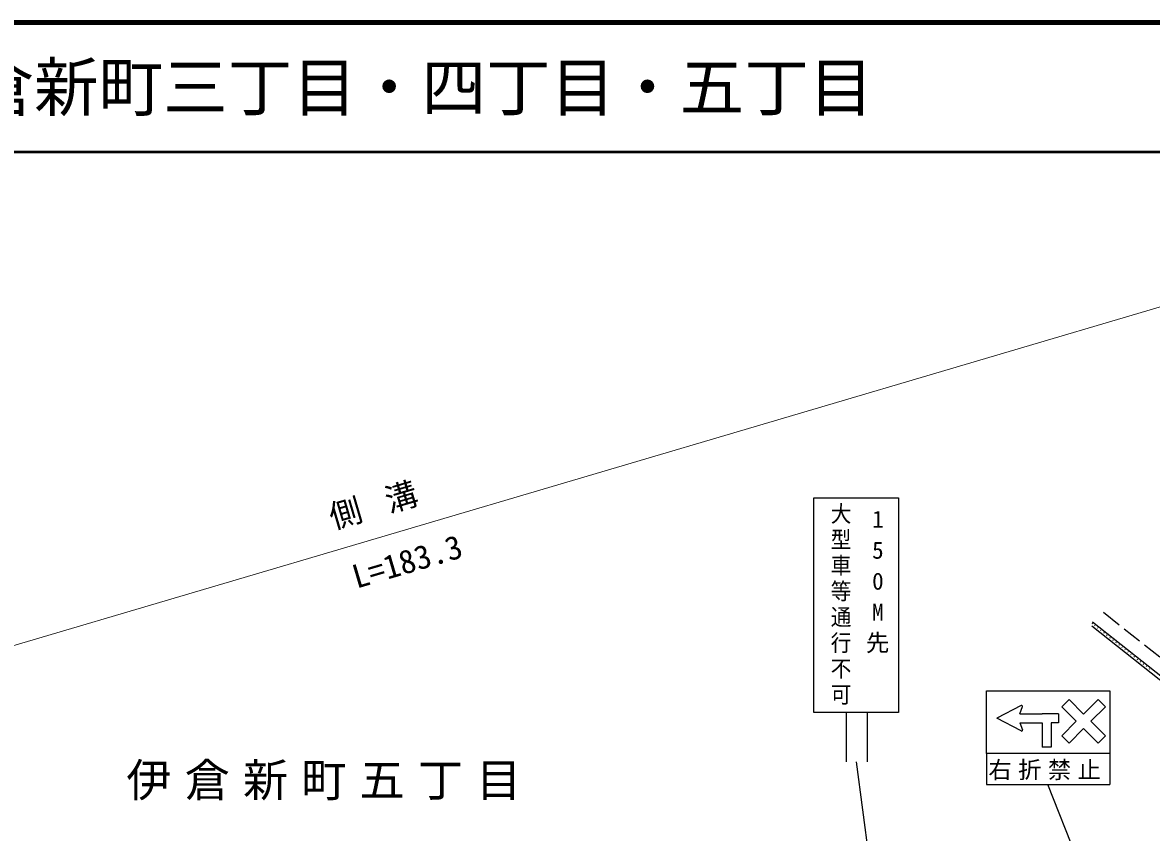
# Model space of a CAD drawing. Units: millimetres, scale not verified. Extents: x 40000 to 680000, y 20000 to 380000.
# Drawn here: x 419053 to 506472, y 317279 to 380000 of the extents above; entities that cross this region are included whole.
import ezdxf
from ezdxf.enums import TextEntityAlignment as Align

# ---------------------------------------------------------------- set-up
doc = ezdxf.new("R2010")
doc.units = ezdxf.units.MM
doc.header["$LTSCALE"] = 1000
for name, color, linetype, lineweight in [('M-BGD', 7, 'Continuous', 25), ('M-STR-HTXT', 7, 'Continuous', 13), ('M-STR-STRC', 7, 'Continuous', 25), ('M-TTL', 2, 'Continuous', 140), ('M-TTL-LINE', 7, 'Continuous', 50)]:
    doc.layers.add(name, color=color, linetype=linetype, lineweight=lineweight)
doc.layers.add('M-BMK-HTXT', color=7, linetype='Continuous')
doc.layers.add('M-TTL-TXT', color=7, linetype='Continuous')
doc.styles.add('@ＭＳ ゴシック', font='')
doc.styles.add('ＭＳ ゴシック', font='')
doc.styles.get('@ＭＳ ゴシック').set_extended_font_data('@MS Gothic')
doc.styles.get('ＭＳ ゴシック').set_extended_font_data('MS Gothic')

msp = doc.modelspace()

# ---------------------------------------------------------------- linework, layer by layer
at = {"layer": 'M-BGD'}
for p, q in [((502758, 334326), (503979, 333359)), ((501853, 333282), (515230, 322691)), ((501861, 333482), (501897, 333447)), ((514747, 323364), (501919, 333568)), ((502055, 333314), (502094, 333283)), ((502290, 333128), (502329, 333097)), ((502525, 332941), (502564, 332910)), ((502760, 332755), (502800, 332724)), ((502996, 332569), (503035, 332538)), ((503231, 332383), (503270, 332352)), ((503466, 332197), (503505, 332165)), ((504371, 333049), (505547, 332117)), ((503701, 332010), (503740, 331979)), ((503936, 331824), (503976, 331793)), ((504172, 331638), (504211, 331607)), ((504407, 331452), (504446, 331421)), ((505939, 331807), (507115, 330876)), ((504642, 331265), (504681, 331234)), ((504877, 331079), (504916, 331048)), ((505112, 330893), (505152, 330862)), ((505348, 330707), (505387, 330676)), ((505583, 330520), (505622, 330489)), ((505818, 330334), (505857, 330303)), ((506053, 330148), (506092, 330117)), ((506288, 329962), (506328, 329931))]:
    msp.add_line(p, q, dxfattribs=at)
at = {"layer": 'M-STR-HTXT'}
msp.add_line((361494, 314958), (534604, 366083), dxfattribs=at)
at = {"layer": 'M-STR-STRC'}
for p, q in [((480336, 343180), (486883, 343180)), ((480336, 326571), (480336, 343180)), ((486883, 343180), (486883, 326571)), ((496393, 327099), (494511, 326117)), ((496275, 326470), (496481, 327021)), ((486883, 326571), (480336, 326571)), ((482842, 326571), (482842, 322752)), ((484448, 326571), (484448, 322752)), ((496393, 325134), (494511, 326117)), ((496275, 326470), (498015, 326470)), ((499289, 326470), (498015, 326470)), ((499289, 326470), (499289, 325764)), ((496275, 325764), (498015, 325764)), ((496275, 325764), (496481, 325212)), ((498015, 325764), (498015, 323894)), ((499289, 325764), (498709, 325764)), ((498709, 325764), (498709, 323894)), ((498709, 323894), (498015, 323894)), ((486312, 302196), (483644, 322740)), ((503262, 323387), (503262, 320987)), ((507538, 297967), (498458, 320987))]:
    msp.add_line(p, q, dxfattribs=at)
for points in [[(493691, 328253), (503262, 328253), (503262, 323387), (493691, 323387)], [(499525, 327016), (500091, 327581), (501222, 326450), (502354, 327581), (502919, 327016), (501788, 325884), (502919, 324753), (502354, 324187), (501222, 325319), (500091, 324187), (499525, 324753), (500657, 325884)]]:
    msp.add_lwpolyline(points, close=True, dxfattribs=at)
msp.add_lwpolyline([(493691, 323387), (493691, 320987), (503262, 320987)], dxfattribs=at)
for centre, start, end in [((496422, 327043), 339.44397, 117.55283), ((496422, 325190), 242.44719, 20.55606)]:
    msp.add_arc(centre, 63, start, end, dxfattribs=at)
at = {"layer": 'M-TTL'}
msp.add_line((680000, 380000), (40000, 380000), dxfattribs=at)
at = {"layer": 'M-TTL-LINE'}
msp.add_line((40000, 370000), (680000, 370000), dxfattribs=at)

# ---------------------------------------------------------------- texts
at = {"layer": 'M-BMK-HTXT', "insert": (427091, 321187), "char_height": 2566, "attachment_point": 4, "style": 'ＭＳ ゴシック'}
msp.add_mtext('\\T1.29;伊倉新町五丁目', dxfattribs=at)
at = {"layer": 'M-STR-HTXT', "style": 'ＭＳ ゴシック'}
msp.add_text('L=183.3', height=1833, rotation=16.454, dxfattribs=at).set_placement((449252, 336862), align=Align.BOTTOM_CENTER)
at = {"layer": 'M-STR-HTXT', "insert": (447205, 342825), "char_height": 1833, "attachment_point": 5, "rotation": 16.454, "style": 'ＭＳ ゴシック'}
msp.add_mtext('\\T1.8;側溝', dxfattribs=at)
at = {"layer": 'M-STR-STRC', "style": '@ＭＳ ゴシック', "width": 1.1}
for s, p in [('大', (482415, 341983)), ('型', (482415, 339983)), ('車', (482415, 337983)), ('等', (482415, 335983)), ('通', (482415, 333983)), ('行', (482415, 331983)), ('不', (482415, 329983)), ('可', (482415, 327983))]:
    msp.add_text(s, height=1173, rotation=270, dxfattribs=at).set_placement(p, align=Align.MIDDLE_CENTER)
at = {"layer": 'M-STR-STRC', "style": 'ＭＳ ゴシック'}
for s, p in [('1', (485289, 341537)), ('5', (485289, 339137)), ('0', (485289, 336737)), ('M', (485289, 334337)), ('先', (485270, 331966))]:
    msp.add_text(s, height=1320, dxfattribs=at).set_placement(p, align=Align.MIDDLE_CENTER)
at = {"layer": 'M-STR-STRC', "insert": (498456, 322058), "char_height": 1320, "attachment_point": 5, "style": 'ＭＳ ゴシック'}
msp.add_mtext('\\T1.28;右折禁止', dxfattribs=at)
at = {"layer": 'M-TTL-TXT', "style": 'ＭＳ ゴシック'}
msp.add_text('下関市伊倉新町三丁目・四丁目・五丁目', height=3666, dxfattribs=at).set_placement((394937, 375000), align=Align.MIDDLE_LEFT)

doc.saveas('drawing.dxf')
